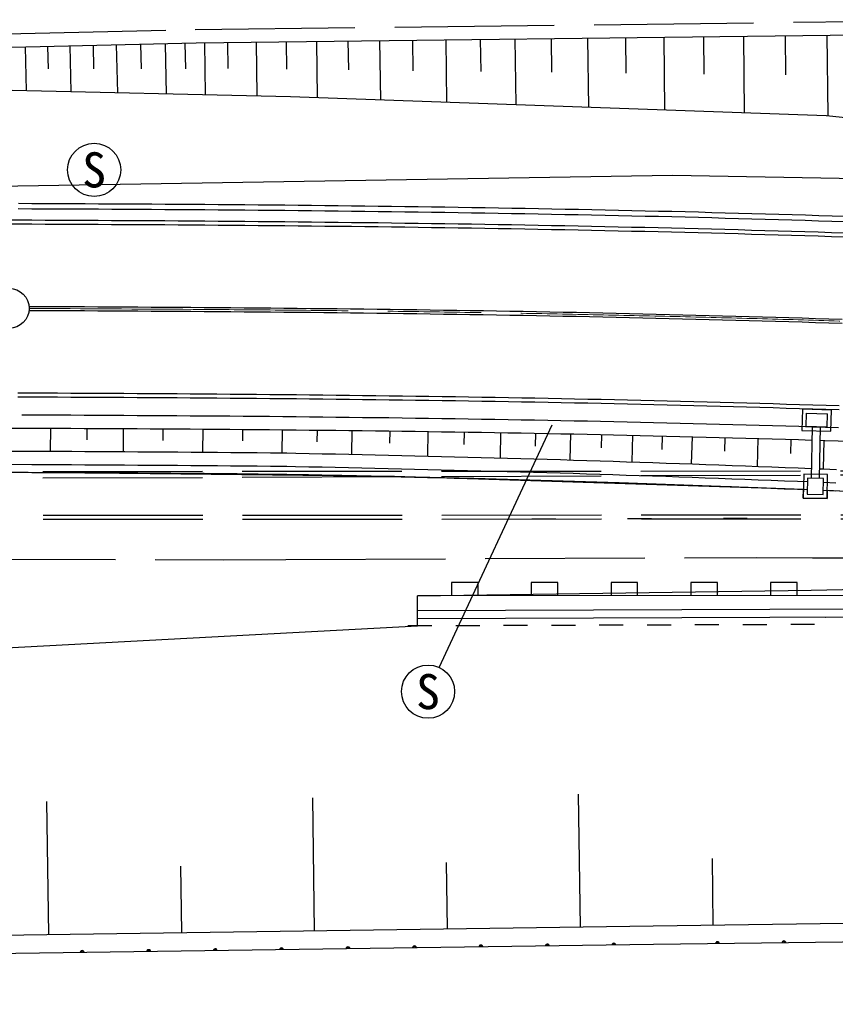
# Model space of a CAD drawing. Units: millimetres, scale not verified. Extents: x 40000 to 680000, y 20000 to 380000.
# Drawn here: x 223062 to 253727, y 262621 to 300072 of the extents above; entities that cross this region are included whole.
import ezdxf
from ezdxf.enums import TextEntityAlignment as Align

# ---------------------------------------------------------------- set-up
doc = ezdxf.new("R2010")
doc.units = ezdxf.units.MM
doc.header["$LTSCALE"] = 1000
doc.linetypes.add('CHAIN', pattern=[18.5, 12, -1.5, 3.5, -1.5])
doc.linetypes.add('DASHED', pattern=[7.5, 6, -1.5])
for name, color, linetype, lineweight in [('M-BGD', 7, 'Continuous', 25), ('M-BGD-EXST', 7, 'Continuous', 25), ('M-BMK', 2, 'CHAIN', 13), ('M-BMK-OTRS', 5, 'Continuous', 25), ('M-BMK-SRVR', 3, 'Continuous', 25), ('M-STR-STRC', 7, 'Continuous', 25)]:
    doc.layers.add(name, color=color, linetype=linetype, lineweight=lineweight)
doc.styles.add('ＭＳ ゴシック', font='')
doc.styles.get('ＭＳ ゴシック').set_extended_font_data('MS Gothic')

msp = doc.modelspace()

# ---------------------------------------------------------------- linework, layer by layer
at = {"layer": 'M-BGD', "linetype": 'DASHED'}
for p, q in [((229660, 299709), (259446, 300072)), ((192556, 298862), (229697, 299709)), ((201425, 283081), (254243, 283119)), ((201425, 282764), (254243, 282969)), ((201438, 281431), (254244, 281469)), ((201439, 281281), (254244, 281319))]:
    msp.add_line(p, q, dxfattribs=at)
at = {"layer": 'M-BGD'}
for p, q in [((229687, 299209), (259408, 299571)), ((231953, 299237), (231979, 297222)), ((233084, 299251), (233096, 298217)), ((234219, 299266), (234245, 297142)), ((235403, 299280), (235417, 298191)), ((236593, 299295), (236621, 297058)), ((237834, 299310), (237848, 298163)), ((239080, 299326), (239109, 296970)), ((240380, 299342), (240395, 298134)), ((241686, 299358), (241717, 296878)), ((243049, 299375), (243064, 298103)), ((244417, 299392), (244450, 296781)), ((245845, 299410), (245861, 298071)), ((247279, 299428), (247313, 296680)), ((248774, 299447), (248792, 298038)), ((250277, 299465), (250313, 296574)), ((251844, 299485), (251862, 298002)), ((253418, 299504), (253456, 296460)), ((192606, 298363), (229687, 299209)), ((223265, 299060), (223303, 297408)), ((224100, 299079), (224119, 298234)), ((224939, 299098), (224978, 297369)), ((225812, 299118), (225832, 298234)), ((226689, 299138), (226730, 297329)), ((227603, 299158), (227624, 298233)), ((228520, 299179), (228563, 297286)), ((229270, 299200), (229292, 298239)), ((230007, 299213), (230032, 297251)), ((230870, 299224), (230882, 298243)), ((233236, 297179), (193158, 298106)), ((253396, 296466), (233236, 297179)), ((273555, 294307), (253398, 296466)), ((252498, 285439), (252473, 284640)), ((253597, 285405), (252497, 285439)), ((253572, 284605), (253597, 285405)), ((252643, 285285), (252627, 284785)), ((252643, 285285), (253443, 285259)), ((253427, 284760), (253443, 285259)), ((224217, 283857), (224220, 284722)), ((225589, 284283), (225591, 284716)), ((226958, 283842), (226962, 284709)), ((228455, 284266), (228457, 284700)), ((229946, 283821), (229952, 284690)), ((231443, 284243), (231447, 284678)), ((232933, 283794), (232941, 284664)), ((234247, 284210), (234252, 284651)), ((235552, 283741), (235562, 284636)), ((252473, 284640), (253572, 284605)), ((253427, 284760), (252627, 284785)), ((252842, 282838), (252877, 284778)), ((253142, 282832), (253177, 284772)), ((236983, 284164), (236989, 284618)), ((238403, 283675), (238416, 284599)), ((239777, 284109), (239784, 284578)), ((241136, 283604), (241152, 284556)), ((242458, 284050), (242467, 284533)), ((243762, 283529), (243781, 284507)), ((244941, 283988), (244951, 284483)), ((246099, 283456), (246122, 284458)), ((247227, 283925), (247239, 284432)), ((248331, 283380), (248357, 284404)), ((249584, 283854), (249598, 284372)), ((250809, 283288), (250838, 284338)), ((252063, 283770), (252079, 284301)), ((253285, 283195), (253320, 284263)), ((243224, 281305), (242324, 281303)), ((246824, 281315), (245924, 281312)), ((250424, 281324), (249524, 281322)), ((240299, 278918), (239299, 278917)), ((239299, 278917), (239299, 278417)), ((240299, 278418), (240299, 278918)), ((243299, 278920), (242299, 278919)), ((242299, 278919), (242299, 278419)), ((243299, 278420), (243299, 278920)), ((246299, 278922), (245299, 278921)), ((245299, 278921), (245299, 278421)), ((246299, 278422), (246299, 278922)), ((249299, 278924), (248299, 278923)), ((248299, 278923), (248299, 278423)), ((249299, 278424), (249299, 278924)), ((252299, 278925), (251299, 278925)), ((251299, 278925), (251299, 278425)), ((252299, 278425), (252299, 278925)), ((265746, 277968), (238022, 277853)), ((253461, 277924), (253472, 277925)), ((265752, 277668), (238023, 277553)), ((253358, 277624), (253367, 277624)), ((238557, 277290), (237657, 277287)), ((240357, 277297), (239457, 277293)), ((242157, 277303), (241257, 277300)), ((243957, 277309), (243057, 277306)), ((245757, 277315), (244857, 277312)), ((247557, 277321), (246657, 277318)), ((249357, 277328), (248457, 277324)), ((251157, 277334), (250257, 277331)), ((252957, 277340), (252057, 277337)), ((234147, 265828), (234076, 270828)), ((244146, 265969), (244075, 270968)), ((224148, 265687), (224077, 270687)), ((249145, 266039), (249110, 268539)), ((229147, 265758), (229112, 268257)), ((239146, 265898), (239111, 268398))]:
    msp.add_line(p, q, dxfattribs=at)
for points in [[(222992, 292977), (223508, 292975), (224009, 292973), (224510, 292971), (225011, 292969), (225512, 292966), (226013, 292964), (226514, 292961), (227015, 292959), (227516, 292956), (228017, 292953), (228519, 292950), (229020, 292946), (229521, 292943), (230022, 292939), (230523, 292935), (231025, 292931), (231526, 292927), (232027, 292923), (232529, 292918), (233030, 292914), (233532, 292909), (234033, 292903), (234535, 292898), (235036, 292893), (235538, 292887), (236039, 292881), (236541, 292875), (237042, 292868), (237544, 292862), (238046, 292855), (238547, 292848), (239049, 292840), (239551, 292833), (240053, 292825), (240555, 292817), (241056, 292809), (241558, 292800), (242060, 292791), (242562, 292782), (243064, 292773), (243566, 292763), (244068, 292753), (244570, 292743), (245072, 292733), (245574, 292722), (246076, 292711), (246578, 292700), (247080, 292688), (247582, 292676), (248084, 292664), (248587, 292651), (249089, 292638), (249591, 292625), (250093, 292612), (250595, 292598), (251098, 292584), (251600, 292569), (252102, 292554), (252605, 292539), (253107, 292524), (253609, 292508), (254112, 292491)], [(223008, 293177), (223509, 293175), (224010, 293173), (224511, 293171), (225012, 293169), (225513, 293166), (226014, 293164), (226515, 293161), (227016, 293159), (227517, 293156), (228019, 293153), (228520, 293150), (229021, 293146), (229522, 293143), (230024, 293139), (230525, 293135), (231026, 293131), (231528, 293127), (232029, 293123), (232531, 293118), (233032, 293114), (233534, 293109), (234035, 293103), (234537, 293098), (235038, 293093), (235540, 293087), (236042, 293081), (236543, 293075), (237045, 293068), (237547, 293062), (238049, 293055), (238550, 293048), (239052, 293040), (239554, 293033), (240056, 293025), (240558, 293017), (241060, 293009), (241562, 293000), (242064, 292991), (242566, 292982), (243068, 292973), (243570, 292963), (244072, 292953), (244574, 292943), (245076, 292933), (245578, 292922), (246080, 292911), (246583, 292900), (247085, 292888), (247587, 292876), (248089, 292864), (248592, 292851), (249094, 292838), (249596, 292825), (250099, 292812), (250601, 292798), (251103, 292784), (251606, 292769), (252108, 292754), (252611, 292739), (253113, 292723), (253616, 292708), (254118, 292691)], [(223132, 285226), (223479, 285225), (223978, 285223), (224477, 285221), (224976, 285219), (225475, 285217), (225974, 285214), (226473, 285212), (226972, 285209), (227471, 285206), (227970, 285203), (228468, 285200), (228967, 285197), (229466, 285193), (229964, 285189), (230463, 285186), (230961, 285182), (231460, 285177), (231959, 285173), (232457, 285169), (232955, 285164), (233454, 285159), (233952, 285154), (234451, 285149), (234949, 285143), (235447, 285137), (235945, 285131), (236444, 285125), (236942, 285119), (237440, 285112), (237938, 285106), (238436, 285099), (238934, 285091), (239432, 285084), (239930, 285076), (240428, 285068), (240926, 285060), (241424, 285051), (241922, 285043), (242420, 285034), (242917, 285024), (243415, 285015), (243913, 285005), (244411, 284995), (244908, 284984), (245406, 284974), (245903, 284963), (246401, 284952), (246898, 284940), (247396, 284928), (247893, 284916), (248390, 284904), (248888, 284891), (249385, 284878), (249882, 284864), (250379, 284851), (250877, 284837), (251374, 284822), (251871, 284808), (252368, 284793), (252865, 284777), (253362, 284762), (253859, 284746)], [(222030, 284730), (223478, 284725), (223977, 284723), (224475, 284721), (224974, 284719), (225473, 284717), (225972, 284714), (226471, 284712), (226969, 284709), (227468, 284706), (227966, 284703), (228465, 284700), (228964, 284697), (229462, 284693), (229961, 284689), (230459, 284686), (230957, 284682), (231456, 284678), (231954, 284673), (232452, 284669), (232951, 284664), (233449, 284659), (233947, 284654), (234445, 284649), (234943, 284643), (235441, 284637), (235940, 284632), (236438, 284625), (236935, 284619), (237433, 284612), (237931, 284606), (238429, 284599), (238927, 284591), (239425, 284584), (239922, 284576), (240420, 284568), (240918, 284560), (241415, 284551), (241913, 284543), (242411, 284534), (242908, 284524), (243406, 284515), (243903, 284505), (244400, 284495), (244898, 284485), (245395, 284474), (245892, 284463), (246389, 284452), (246887, 284440), (247384, 284428), (247881, 284416), (248378, 284404), (248875, 284391), (249372, 284378), (249869, 284365), (250366, 284351), (250863, 284337), (251359, 284323), (251856, 284308), (252353, 284293), (252849, 284278), (252868, 284277)], [(253168, 284268), (253346, 284262), (253843, 284246), (254339, 284229), (254836, 284213), (255332, 284196), (255828, 284178), (256325, 284160), (256821, 284142), (257317, 284123), (257372, 284121)], [(222066, 283865), (223513, 283860), (224012, 283857), (224511, 283855), (225010, 283853), (225509, 283850), (226007, 283848), (226506, 283845), (227005, 283842), (227504, 283839), (228002, 283835), (228501, 283832), (228999, 283828), (229498, 283825), (229996, 283821), (230495, 283817), (230993, 283812), (231492, 283808), (231990, 283803), (232488, 283799), (232986, 283794), (233105, 283792)], [(233105, 283792), (233440, 283786), (233938, 283776), (234437, 283765), (234935, 283755), (235433, 283744), (235931, 283733), (236428, 283722), (236926, 283710), (237424, 283699), (237922, 283687), (238420, 283675), (238917, 283662), (239415, 283650), (239913, 283637), (240410, 283624), (240908, 283611), (241405, 283597), (241903, 283583), (242400, 283569), (242898, 283555), (243395, 283540), (243892, 283525), (244390, 283510), (244887, 283495), (245384, 283479), (245881, 283463), (246378, 283447), (246875, 283430), (247372, 283414), (247869, 283396), (248366, 283379), (248863, 283361), (249360, 283343), (249856, 283325), (250353, 283306), (250850, 283287), (251346, 283267), (251843, 283248), (252339, 283228), (252836, 283207), (252855, 283206)], [(222064, 283365), (223511, 283360), (224010, 283357), (224509, 283355), (225008, 283353), (225506, 283350), (226005, 283348), (226503, 283345), (227002, 283342), (227500, 283339), (227999, 283335), (228497, 283332), (228996, 283328), (229494, 283325), (229992, 283321), (230491, 283317), (230989, 283313), (231487, 283308), (231985, 283304), (232483, 283299), (232981, 283294), (233100, 283292)], [(233100, 283292), (233430, 283286), (233928, 283276), (234426, 283265), (234924, 283255), (235422, 283244), (235919, 283233), (236417, 283222), (236915, 283210), (237412, 283199), (237910, 283187), (238408, 283175), (238905, 283163), (239402, 283150), (239900, 283137), (240397, 283124), (240894, 283111), (241392, 283097), (241889, 283084), (242386, 283069), (242883, 283055), (243380, 283041), (243877, 283026), (244374, 283011), (244871, 282995), (245368, 282979), (245865, 282963), (246362, 282947), (246858, 282931), (247355, 282914), (247852, 282897), (248348, 282879), (248845, 282861), (249341, 282843), (249838, 282825), (250334, 282806), (250831, 282787), (251327, 282768), (251823, 282748), (252319, 282728), (252689, 282713)], [(253149, 283201), (253282, 283195), (253777, 283170)], [(286742, 281459), (283135, 281744), (283026, 280651), (282131, 280717), (282152, 281000), (272789, 281163), (272774, 280865), (271878, 280910), (271893, 281205), (266315, 281625), (259416, 282067), (253431, 282386), (253426, 282079), (252529, 282095), (252535, 282419), (245607, 282672), (240141, 282831), (235166, 282949), (231235, 283010), (227499, 283039), (223106, 283061), (219613, 283073)], [(222063, 283065), (223510, 283060), (224009, 283057), (224507, 283055), (225006, 283053), (225505, 283050), (226003, 283048), (226502, 283045), (227000, 283042), (227499, 283039), (227997, 283035), (228495, 283032), (228994, 283028), (229492, 283025), (229990, 283021), (230488, 283017), (230986, 283013), (231484, 283008), (231982, 283004), (232480, 282999), (232978, 282994), (233097, 282992)], [(233097, 282992), (233424, 282986), (233922, 282976), (234420, 282965), (234918, 282955), (235415, 282944), (235913, 282933), (236410, 282922), (236908, 282910), (237405, 282899), (237903, 282887), (238400, 282875), (238898, 282863), (239395, 282850), (239892, 282837), (240389, 282824), (240886, 282811), (241384, 282797), (241881, 282784), (242378, 282770), (242875, 282755), (243372, 282741), (243868, 282726), (244365, 282711), (244862, 282695), (245359, 282680), (245855, 282664), (246352, 282647), (246848, 282631), (247345, 282614), (247841, 282597), (248338, 282579), (248834, 282562), (249331, 282544), (249827, 282525), (250323, 282506), (250819, 282487), (251315, 282468), (251811, 282448), (252307, 282428), (252684, 282413)], [(253282, 282394), (253738, 282371)], [(253287, 282694), (253753, 282671)], [(122658, 270346), (133158, 270614), (153158, 271943), (173158, 273244), (193158, 274284), (207994, 275784), (213152, 275963), (238024, 277288), (238020, 278416), (252833, 278635), (272196, 279043), (296588, 279763), (296686, 280456)], [(275795, 278727), (265767, 278434), (238020, 278416)], [(216176, 265577), (246889, 266010), (279210, 266464), (294639, 266602)], [(296703, 265927), (246899, 265310), (198912, 264634), (186945, 264386), (170905, 263952), (130934, 262852), (128963, 262814), (122658, 262621)]]:
    msp.add_lwpolyline(points, dxfattribs=at)
for points in [[(252529, 282095), (253426, 282079), (253442, 282977), (252545, 282993)], [(252681, 282242), (253279, 282232), (253290, 282830), (252692, 282840)]]:
    msp.add_lwpolyline(points, close=True, dxfattribs=at)
at = {"layer": 'M-BGD', "linetype": 'DASHED'}
msp.add_lwpolyline([(173158, 280512), (183559, 280962), (193158, 280983), (200189, 280999), (201075, 280645), (210740, 279814), (213154, 279810), (230711, 279780), (233066, 279790), (250785, 279861), (252873, 279854), (270754, 279797), (272602, 279773), (290718, 279645), (290726, 279483), (291530, 279504), (291570, 278934), (292299, 278972), (295703, 279130), (295306, 275616), (295363, 276118)], dxfattribs=at)
at = {"layer": 'M-BGD'}
for centre, radius, start, end in [((232904, 265113), 75, 0.8066, 180.8066), ((232904, 265113), 60, 0.8066, 180.8066), ((232904, 265113), 50, 0.8066, 180.8066), ((232904, 265113), 50, 0.8066, 180.8066), ((232904, 265113), 50, 0.8066, 180.8066), ((232904, 265113), 50, 0.8066, 180.8066), ((235404, 265148), 75, 0.8066, 180.8066), ((235404, 265148), 60, 0.8066, 180.8066), ((235404, 265148), 50, 0.8066, 180.8066), ((235404, 265148), 50, 0.8066, 180.8066), ((235404, 265148), 50, 0.8066, 180.8066), ((235404, 265148), 50, 0.8066, 180.8066), ((237904, 265183), 75, 0.8066, 180.8066), ((237904, 265183), 60, 0.8066, 180.8066), ((237904, 265183), 50, 0.8066, 180.8066), ((237904, 265183), 50, 0.8066, 180.8066), ((237904, 265183), 50, 0.8066, 180.8066), ((237904, 265183), 50, 0.8066, 180.8066), ((240403, 265218), 75, 0.8066, 180.8066), ((240403, 265218), 60, 0.8066, 180.8066), ((240403, 265218), 50, 0.8066, 180.8066), ((240403, 265218), 50, 0.8066, 180.8066), ((240403, 265218), 50, 0.8066, 180.8066), ((240403, 265218), 50, 0.8066, 180.8066), ((242903, 265253), 75, 0.8066, 180.8066), ((242903, 265253), 60, 0.8066, 180.8066), ((242903, 265253), 50, 0.8066, 180.8066), ((242903, 265253), 50, 0.8066, 180.8066), ((242903, 265253), 50, 0.8066, 180.8066), ((242903, 265253), 50, 0.8066, 180.8066), ((245403, 265289), 75, 0.8066, 180.8066), ((245403, 265289), 60, 0.8066, 180.8066), ((245403, 265289), 50, 0.8066, 180.8066), ((245403, 265289), 50, 0.8066, 180.8066), ((245403, 265289), 50, 0.8066, 180.8066), ((245403, 265289), 50, 0.8066, 180.8066), ((249302, 265340), 75, 0.7102, 180.7102), ((249302, 265340), 60, 0.7102, 180.7102), ((249302, 265340), 50, 0.7102, 180.7102), ((249302, 265340), 50, 0.7102, 180.7102), ((249302, 265340), 50, 0.7102, 180.7102), ((249302, 265340), 50, 0.7102, 180.7102), ((251802, 265371), 75, 0.7102, 180.7102), ((251802, 265371), 60, 0.7102, 180.7102), ((251802, 265371), 50, 0.7102, 180.7102), ((251802, 265371), 50, 0.7102, 180.7102), ((251802, 265371), 50, 0.7102, 180.7102), ((251802, 265371), 50, 0.7102, 180.7102), ((225405, 265007), 75, 0.8066, 180.8066), ((225405, 265007), 60, 0.8066, 180.8066), ((225405, 265007), 50, 0.8066, 180.8066), ((225405, 265007), 50, 0.8066, 180.8066), ((225405, 265007), 50, 0.8066, 180.8066), ((225405, 265007), 50, 0.8066, 180.8066), ((227905, 265042), 75, 0.8066, 180.8066), ((227905, 265042), 60, 0.8066, 180.8066), ((227905, 265042), 50, 0.8066, 180.8066), ((227905, 265042), 50, 0.8066, 180.8066), ((227905, 265042), 50, 0.8066, 180.8066), ((227905, 265042), 50, 0.8066, 180.8066), ((230404, 265078), 75, 0.8066, 180.8066), ((230404, 265078), 60, 0.8066, 180.8066), ((230404, 265078), 50, 0.8066, 180.8066), ((230404, 265078), 50, 0.8066, 180.8066), ((230404, 265078), 50, 0.8066, 180.8066), ((230404, 265078), 50, 0.8066, 180.8066)]:
    msp.add_arc(centre, radius, start, end, dxfattribs=at)
at = {"layer": 'M-BGD-EXST'}
msp.add_line((238830, 275730), (243086, 284845), dxfattribs=at)
for centre in [(225855, 294435), (238415, 274819)]:
    msp.add_circle(centre, 1000, dxfattribs=at)
at = {"layer": 'M-BMK'}
msp.add_spline([(223408, 289225), (235754, 289134), (248098, 288912), (260438, 288502), (272767, 287845)], degree=3, dxfattribs=at)
at = {"layer": 'M-BMK-OTRS'}
for p, q in [((247610, 294222), (187126, 293235)), ((257056, 294052), (247610, 294222)), ((237157, 282905), (222063, 283065)), ((252534, 282419), (237157, 282905)), ((252529, 282095), (252534, 282419)), ((253431, 282386), (253426, 282079)), ((271893, 281205), (253431, 282386)), ((253426, 282079), (252529, 282095))]:
    msp.add_line(p, q, dxfattribs=at)
at = {"layer": 'M-BMK-SRVR'}
msp.add_circle((222658, 289228), 750, dxfattribs=at)
at = {"layer": 'M-STR-STRC'}
for points in [[(217189, 292565), (217499, 292565), (217999, 292564), (218500, 292563), (219000, 292562), (219501, 292561), (220002, 292560), (220502, 292559), (221003, 292558), (221504, 292556), (222004, 292555), (223141, 292551)], [(223141, 292551), (223507, 292550), (224007, 292548), (224508, 292546), (225009, 292544), (225510, 292542), (226011, 292539), (226512, 292536), (227013, 292534), (227514, 292531), (228015, 292528), (228516, 292525), (229017, 292521), (229518, 292518), (230019, 292514), (230520, 292510), (231021, 292506), (231522, 292502), (232024, 292498), (232525, 292493), (233026, 292489), (233527, 292484), (234029, 292479), (234530, 292473), (235031, 292468), (235533, 292462), (236034, 292456), (236536, 292450), (237037, 292443), (237538, 292437), (238040, 292430), (238541, 292423), (239043, 292415), (239544, 292408), (240046, 292400), (240548, 292392), (241049, 292384), (241551, 292375), (242053, 292366), (242554, 292357), (243056, 292348), (243558, 292338), (244059, 292328), (244561, 292318), (245063, 292308), (245565, 292297), (246066, 292286), (246568, 292275), (247070, 292263), (247572, 292251), (248074, 292239), (248576, 292226), (249078, 292213), (249580, 292200), (250082, 292187), (250584, 292173), (251086, 292159), (251588, 292144), (252090, 292129), (252592, 292114), (253094, 292099), (253596, 292083), (254098, 292067)], [(217189, 292415), (217499, 292415), (217999, 292414), (218500, 292413), (219000, 292412), (219501, 292411), (220001, 292410), (220502, 292409), (221003, 292408), (221503, 292406), (222004, 292405), (223141, 292401)], [(223141, 292401), (223506, 292400), (224007, 292398), (224508, 292396), (225008, 292394), (225509, 292392), (226010, 292389), (226511, 292386), (227012, 292384), (227513, 292381), (228014, 292378), (228515, 292375), (229016, 292371), (229517, 292368), (230018, 292364), (230519, 292360), (231020, 292356), (231521, 292352), (232022, 292348), (232523, 292343), (233025, 292339), (233526, 292334), (234027, 292329), (234528, 292323), (235030, 292318), (235531, 292312), (236032, 292306), (236534, 292300), (237035, 292293), (237536, 292287), (238038, 292280), (238539, 292273), (239041, 292266), (239542, 292258), (240044, 292250), (240545, 292242), (241047, 292234), (241548, 292225), (242050, 292216), (242551, 292207), (243053, 292198), (243555, 292188), (244056, 292178), (244558, 292168), (245060, 292158), (245561, 292147), (246063, 292136), (246565, 292125), (247067, 292113), (247568, 292101), (248070, 292089), (248572, 292076), (249074, 292064), (249576, 292050), (250078, 292037), (250579, 292023), (251081, 292009), (251583, 291994), (252085, 291980), (252587, 291964), (253089, 291949), (253591, 291933), (254093, 291917)], [(223404, 289300), (223495, 289300), (223995, 289298), (224495, 289296), (224995, 289294), (225495, 289292), (225995, 289289), (226495, 289287), (226995, 289284), (227495, 289281), (227995, 289278), (228495, 289275), (228995, 289271), (229495, 289268), (229995, 289264), (230495, 289261), (230995, 289257), (231495, 289252), (231995, 289248), (232495, 289243), (232995, 289239), (233495, 289234), (233995, 289229), (234495, 289223), (234995, 289218), (235495, 289212), (235995, 289206), (236495, 289200), (236995, 289194), (237495, 289187), (237995, 289180), (238495, 289173), (238995, 289166), (239495, 289158), (239995, 289151), (240495, 289143), (240995, 289134), (241495, 289126), (241995, 289117), (242494, 289108), (242994, 289099), (243494, 289089), (243994, 289079), (244494, 289069), (244994, 289059), (245494, 289048), (245994, 289037), (246494, 289026), (246994, 289014), (247494, 289002), (247994, 288990), (248494, 288977), (248993, 288965), (249493, 288951), (249993, 288938), (250493, 288924), (250993, 288910), (251493, 288896), (251993, 288881), (252492, 288866), (252992, 288850), (253492, 288835), (253992, 288818)], [(223404, 289150), (223494, 289150), (223994, 289148), (224494, 289146), (224994, 289144), (225494, 289142), (225994, 289139), (226494, 289137), (226994, 289134), (227494, 289131), (227994, 289128), (228494, 289125), (228994, 289121), (229494, 289118), (229994, 289114), (230494, 289111), (230994, 289107), (231493, 289102), (231993, 289098), (232493, 289093), (232993, 289089), (233493, 289084), (233993, 289079), (234493, 289073), (234993, 289068), (235493, 289062), (235993, 289056), (236493, 289050), (236993, 289044), (237493, 289037), (237993, 289030), (238493, 289023), (238992, 289016), (239492, 289008), (239992, 289001), (240492, 288993), (240992, 288984), (241492, 288976), (241992, 288967), (242492, 288958), (242992, 288949), (243491, 288939), (243991, 288929), (244491, 288919), (244991, 288909), (245491, 288898), (245991, 288887), (246491, 288876), (246990, 288864), (247490, 288852), (247990, 288840), (248490, 288827), (248990, 288815), (249489, 288801), (249989, 288788), (250489, 288774), (250989, 288760), (251488, 288746), (251988, 288731), (252488, 288716), (252988, 288700), (253487, 288685), (253987, 288668)], [(222983, 286052), (223482, 286050), (223982, 286048), (224481, 286046), (224980, 286044), (225479, 286042), (225978, 286039), (226477, 286037), (226977, 286034), (227476, 286031), (227975, 286028), (228474, 286025), (228973, 286022), (229472, 286018), (229970, 286014), (230469, 286011), (230968, 286007), (231467, 286002), (231966, 285998), (232465, 285994), (232963, 285989), (233462, 285984), (233961, 285979), (234460, 285974), (234958, 285968), (235457, 285962), (235955, 285956), (236454, 285950), (236953, 285944), (237451, 285937), (237950, 285931), (238448, 285923), (238947, 285916), (239445, 285909), (239943, 285901), (240442, 285893), (240940, 285885), (241438, 285876), (241937, 285867), (242435, 285858), (242933, 285849), (243431, 285840), (243929, 285830), (244427, 285820), (244926, 285809), (245424, 285799), (245922, 285788), (246420, 285776), (246918, 285765), (247416, 285753), (247913, 285741), (248411, 285728), (248909, 285716), (249407, 285703), (249905, 285689), (250402, 285675), (250900, 285661), (251398, 285647), (251896, 285632), (252393, 285617), (252891, 285602), (253388, 285586), (253886, 285570)], [(222983, 285902), (223482, 285900), (223981, 285898), (224480, 285896), (224979, 285894), (225479, 285892), (225978, 285889), (226477, 285887), (226976, 285884), (227475, 285881), (227974, 285878), (228473, 285875), (228972, 285872), (229470, 285868), (229969, 285864), (230468, 285861), (230967, 285857), (231466, 285852), (231965, 285848), (232463, 285844), (232962, 285839), (233461, 285834), (233959, 285829), (234458, 285824), (234957, 285818), (235455, 285812), (235954, 285806), (236452, 285800), (236951, 285794), (237449, 285787), (237948, 285781), (238446, 285774), (238944, 285766), (239443, 285759), (239941, 285751), (240439, 285743), (240937, 285735), (241436, 285726), (241934, 285717), (242432, 285708), (242930, 285699), (243428, 285690), (243926, 285680), (244424, 285670), (244922, 285659), (245420, 285649), (245918, 285638), (246416, 285626), (246914, 285615), (247412, 285603), (247910, 285591), (248408, 285578), (248905, 285566), (249403, 285553), (249901, 285539), (250398, 285526), (250896, 285511), (251393, 285497), (251891, 285482), (252389, 285467), (252886, 285452), (253383, 285436), (253881, 285420)]]:
    msp.add_lwpolyline(points, dxfattribs=at)

# ---------------------------------------------------------------- texts
at = {"layer": 'M-BGD-EXST', "style": 'ＭＳ ゴシック'}
for p in [(225855, 294435), (238415, 274819)]:
    msp.add_text('S', height=1320, dxfattribs=at).set_placement(p, align=Align.MIDDLE_CENTER)

doc.saveas('drawing.dxf')
